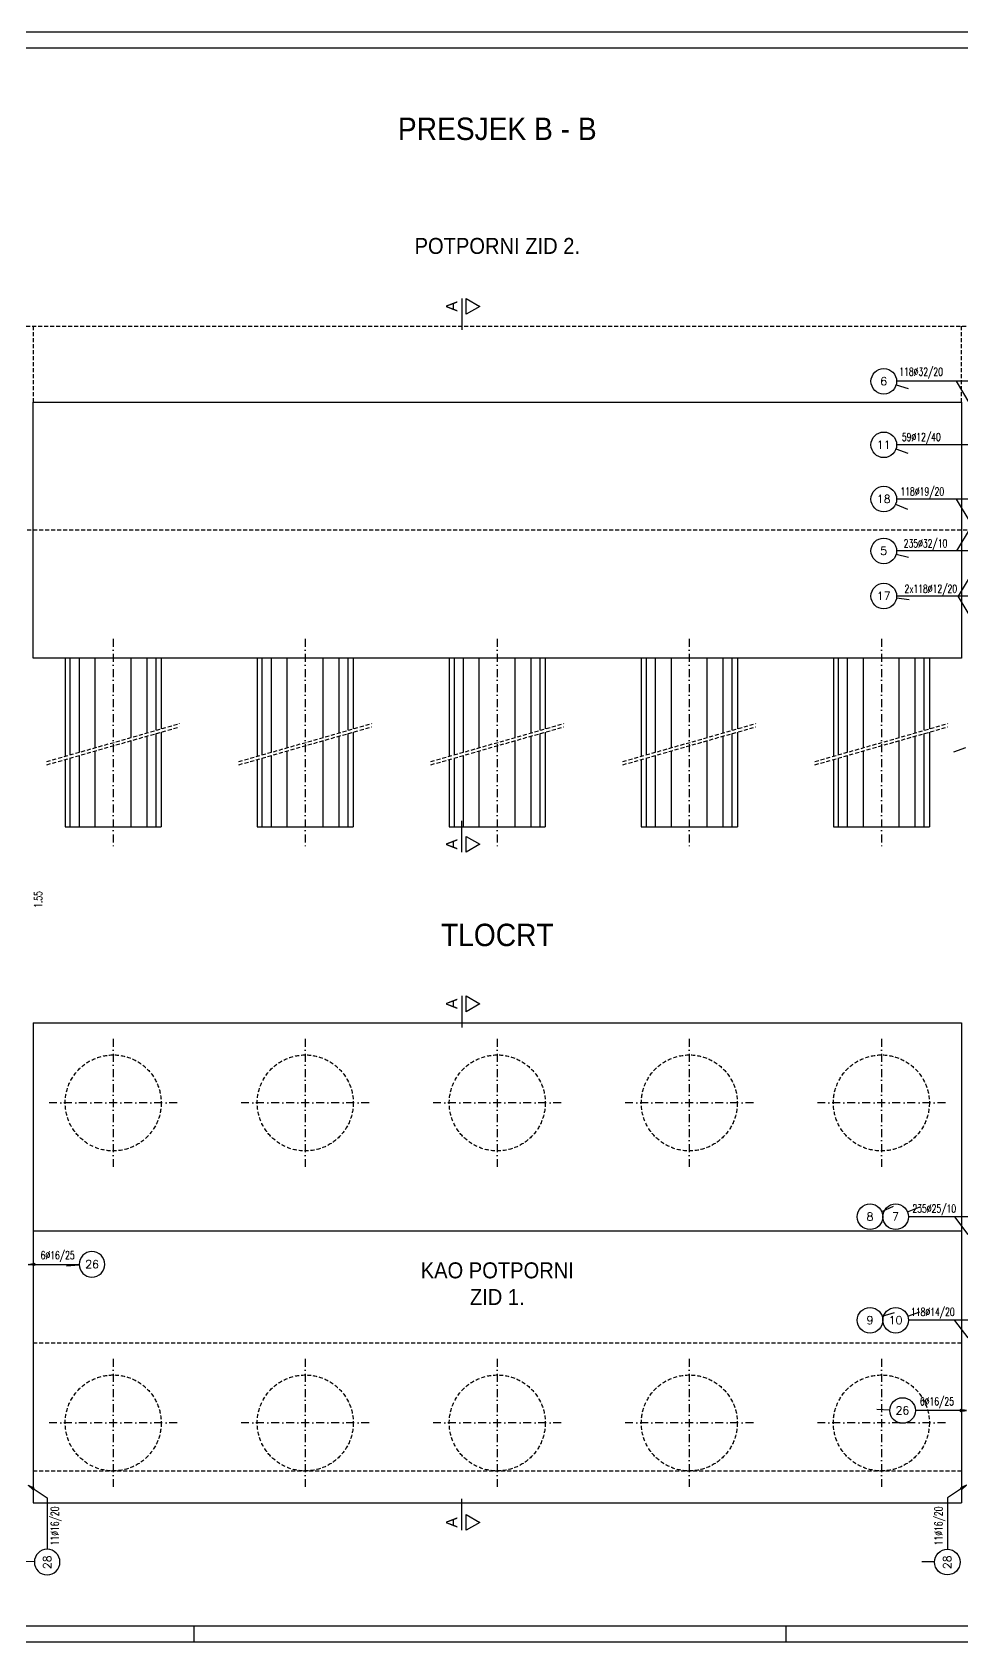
# Model space of a CAD drawing. Extents: x 3217 to 16371, y 373 to 2888.
# Drawn here: x 6477 to 7930, y 373 to 2888 of the extents above; entities that cross this region are included whole.
import ezdxf
from ezdxf.enums import TextEntityAlignment as Align

# ---------------------------------------------------------------- set-up
doc = ezdxf.new("R2010")
doc.units = 0
doc.header["$LTSCALE"] = 50
for name, pattern in [('CENTER', [0.47, 0.25, -0.1, 0.02, -0.1]), ('HIDDEN', [9.525, 6.35, -3.175]), ('HIDDEN2', [0.1875, 0.125, -0.0625])]:
    doc.linetypes.add(name, pattern=pattern)
for name, color, linetype in [('BETON', 7, 'CONTINUOUS'), ('CRTICA', 7, 'CONTINUOUS'), ('FILE', 8, 'CONTINUOUS'), ('KOTE', 4, 'CONTINUOUS'), ('NEVIDLJIVO', 9, 'HIDDEN2'), ('OSI', 2, 'CENTER'), ('TANKO', 8, 'CONTINUOUS'), ('TEKST', 7, 'CONTINUOUS')]:
    doc.layers.add(name, color=color, linetype=linetype)
doc.styles.add('KOTE', font='romans.shx', dxfattribs={"width": 0.7})
doc.styles.add('NASLOV', font='ARIAL.TTF')
doc.styles.get("Standard").update_dxf_attribs({"font": 'romans.shx', "width": 0.9})

# ---------------------------------------------------------------- blocks, each defined once
blk = doc.blocks.new('P')
at = {"layer": 'KOTE'}
blk.add_circle((0, 0), 0.4, dxfattribs=at)
blk.add_attdef('P', text='', height=0.25, dxfattribs=at).set_placement((-0.004, 0.004), align=Align.MIDDLE)
blk = doc.blocks.new('STR')
at = {"layer": 'KOTE', "color": 9}
blk.add_lwpolyline([(-1, 0.17), (-1, -0.17), (0, 0)], close=True, dxfattribs=at)
at = {"layer": 'KOTE', "color": 9, "linetype": 'ByBlock'}
blk.add_solid([(-1, 0.17), (-1, -0.17), (0, 0)], dxfattribs=at)

msp = doc.modelspace()

# ---------------------------------------------------------------- linework, layer by layer
at = {"layer": 'BETON'}
for p, q in [((6478.8, 2310), (7928.9, 2310)), ((6478.9, 1910), (6478.9, 2310)), ((7928.9, 2310), (7928.9, 1910)), ((7928.9, 1910), (6478.9, 1910)), ((6528.9, 1910), (6528.9, 1756.6)), ((6678.9, 1910), (6678.9, 1799.5)), ((6828.9, 1910), (6828.9, 1756.6)), ((6978.9, 1910), (6978.9, 1799.5)), ((7128.9, 1910), (7128.9, 1756.6)), ((7278.9, 1910), (7278.9, 1799.5)), ((7428.9, 1910), (7428.9, 1756.6)), ((7578.9, 1910), (7578.9, 1799.5)), ((7728.9, 1910), (7728.9, 1756.6)), ((7878.9, 1910), (7878.9, 1799.5)), ((6678.9, 1794.5), (6678.9, 1646.2)), ((6978.9, 1794.5), (6978.9, 1646.2)), ((7278.9, 1794.5), (7278.9, 1646.2)), ((7578.9, 1794.5), (7578.9, 1646.2)), ((7878.9, 1794.5), (7878.9, 1646.2)), ((6528.9, 1751.6), (6528.9, 1646.2)), ((6828.9, 1751.6), (6828.9, 1646.2)), ((7128.9, 1751.6), (7128.9, 1646.2)), ((7428.9, 1751.6), (7428.9, 1646.2)), ((7728.9, 1751.6), (7728.9, 1646.2)), ((6528.9, 1646.2), (6678.9, 1646.2)), ((6828.9, 1646.2), (6978.9, 1646.2)), ((7128.9, 1646.2), (7278.9, 1646.2)), ((7428.9, 1646.2), (7578.9, 1646.2)), ((7728.9, 1646.2), (7878.9, 1646.2)), ((6478.9, 1340), (6478.9, 590)), ((6478.9, 1340), (7928.9, 1340)), ((7928.9, 1340), (7928.9, 590)), ((6478.9, 1015), (7928.9, 1015)), ((6478.9, 590), (7928.9, 590))]:
    msp.add_line(p, q, dxfattribs=at)
for points in [[(3217.3, 373), (14130.3, 373), (14130.3, 2888), (3217.3, 2888)], [(3342.3, 398), (14105.3, 398), (14105.3, 2863), (3342.3, 2863)]]:
    msp.add_lwpolyline(points, close=True, dxfattribs=at)
at = {"layer": 'CRTICA'}
for p, q in [((7826.8, 2336.8), (7846, 2331.1)), ((7826.6, 2236.8), (7845.5, 2230.2)), ((7826.1, 2150.7), (7844.5, 2142.9)), ((7827.1, 2072.7), (7846.5, 2067.9)), ((7827.5, 2004.2), (7847.3, 2001.4)), ((7935.3, 1769.9), (7916.5, 1763.2)), ((7804.5, 1045.4), (7822.7, 1053.6)), ((7844.7, 1044.7), (7863.2, 1052.3)), ((6550.7, 961.4), (6530.8, 960.1)), ((7805.3, 881.6), (7824.3, 887.8)), ((7845.2, 881.9), (7864.1, 888.4)), ((7817, 735.1), (7797, 735.8)), ((6480.7, 498), (6460.7, 498.5)), ((7887, 497.8), (7867, 498.1))]:
    msp.add_line(p, q, dxfattribs=at)
at = {"layer": 'FILE'}
for p, q in [((6730.3, 373), (6730.3, 398)), ((7655.3, 373), (7655.3, 398))]:
    msp.add_line(p, q, dxfattribs=at)
at = {"layer": 'NEVIDLJIVO'}
for p, q in [((4995.9, 2428.6), (10311.9, 2428.6)), ((6478.9, 2428.6), (6478.9, 2310)), ((7928.9, 2310), (7928.9, 2428.6)), ((10281.9, 2110), (5025.9, 2110)), ((6500, 1748.4), (6707.7, 1807.7)), ((6500, 1743.4), (6707.7, 1802.7)), ((6800, 1748.4), (7007.7, 1807.7)), ((6800, 1743.4), (7007.7, 1802.7)), ((7100, 1748.4), (7307.7, 1807.7)), ((7100, 1743.4), (7307.7, 1802.7)), ((7400, 1748.4), (7607.7, 1807.7)), ((7400, 1743.4), (7607.7, 1802.7)), ((7700, 1748.4), (7907.7, 1807.7)), ((7700, 1743.4), (7907.7, 1802.7)), ((6478.9, 840), (7928.9, 840)), ((6478.9, 640), (7928.9, 640))]:
    msp.add_line(p, q, dxfattribs=at)
for centre in [(6603.9, 1215), (6903.9, 1215), (7203.9, 1215), (7503.9, 1215), (7803.9, 1215), (7803.9, 1215), (6603.9, 715), (6903.9, 715), (7203.9, 715), (7503.9, 715), (7803.9, 715)]:
    msp.add_circle(centre, 75, dxfattribs=at)
at = {"layer": 'OSI'}
for p, q in [((6603.9, 1940), (6603.9, 1616.2)), ((6903.9, 1940), (6903.9, 1616.2)), ((7203.9, 1940), (7203.9, 1616.2)), ((7503.9, 1940), (7503.9, 1616.2)), ((7803.9, 1940), (7803.9, 1616.2)), ((6603.9, 1315), (6603.9, 1115)), ((6903.9, 1315), (6903.9, 1115)), ((7203.9, 1315), (7203.9, 1115)), ((7503.9, 1315), (7503.9, 1115)), ((7803.9, 1315), (7803.9, 1115)), ((7803.9, 1315), (7803.9, 1115)), ((6703.9, 1215), (6503.9, 1215)), ((7003.9, 1215), (6803.9, 1215)), ((7303.9, 1215), (7103.9, 1215)), ((7603.9, 1215), (7403.9, 1215)), ((7903.9, 1215), (7703.9, 1215)), ((7903.9, 1215), (7703.9, 1215)), ((6603.9, 815), (6603.9, 615)), ((6903.9, 815), (6903.9, 615)), ((7203.9, 815), (7203.9, 615)), ((7503.9, 815), (7503.9, 615)), ((7803.9, 815), (7803.9, 615)), ((6703.9, 715), (6503.9, 715)), ((7003.9, 715), (6803.9, 715)), ((7303.9, 715), (7103.9, 715)), ((7603.9, 715), (7403.9, 715)), ((7903.9, 715), (7703.9, 715))]:
    msp.add_line(p, q, dxfattribs=at)
at = {"layer": 'TANKO'}
for p, q in [((10248.2, 2342.5), (7827.7, 2342.5)), ((7942.7, 2306.9), (7921.4, 2342.5)), ((10239.4, 2243.3), (7827.7, 2243.3)), ((10248.2, 2158.5), (7827.7, 2158.5)), ((7942.7, 2122.9), (7921.4, 2158.5)), ((7942.7, 2113.1), (7921.4, 2077.5)), ((10248.2, 2077.5), (7827.7, 2077.5)), ((7942.7, 2038.1), (7924.1, 2006.9)), ((10250.9, 2006.9), (7827.7, 2006.9)), ((7942.7, 1975.7), (7924.1, 2006.9)), ((6536.8, 1758.9), (6536.8, 1910)), ((6551, 1763), (6551, 1910)), ((6575.8, 1770.1), (6575.8, 1910)), ((6631.9, 1786.1), (6631.9, 1910)), ((6656.8, 1793.2), (6656.8, 1910)), ((6670.9, 1797.2), (6670.9, 1910)), ((6836.8, 1758.9), (6836.8, 1910)), ((6851, 1763), (6851, 1910)), ((6875.8, 1770.1), (6875.8, 1910)), ((6931.9, 1786.1), (6931.9, 1910)), ((6956.8, 1793.2), (6956.8, 1910)), ((6970.9, 1797.2), (6970.9, 1910)), ((7136.8, 1758.9), (7136.8, 1910)), ((7151, 1763), (7151, 1910)), ((7175.8, 1770.1), (7175.8, 1910)), ((7231.9, 1786.1), (7231.9, 1910)), ((7256.8, 1793.2), (7256.8, 1910)), ((7270.9, 1797.2), (7270.9, 1910)), ((7436.8, 1758.9), (7436.8, 1910)), ((7451, 1763), (7451, 1910)), ((7475.8, 1770.1), (7475.8, 1910)), ((7531.9, 1786.1), (7531.9, 1910)), ((7556.8, 1793.2), (7556.8, 1910)), ((7570.9, 1797.2), (7570.9, 1910)), ((7736.8, 1758.9), (7736.8, 1910)), ((7751, 1763), (7751, 1910)), ((7775.8, 1770.1), (7775.8, 1910)), ((7831.9, 1786.1), (7831.9, 1910)), ((7856.8, 1793.2), (7856.8, 1910)), ((7870.9, 1797.2), (7870.9, 1910)), ((6656.8, 1646.2), (6656.8, 1788.2)), ((6670.9, 1646.2), (6670.9, 1792.2)), ((6956.8, 1646.2), (6956.8, 1788.2)), ((6970.9, 1646.2), (6970.9, 1792.2)), ((7256.8, 1646.2), (7256.8, 1788.2)), ((7270.9, 1646.2), (7270.9, 1792.2)), ((7556.8, 1646.2), (7556.8, 1788.2)), ((7570.9, 1646.2), (7570.9, 1792.2)), ((7856.8, 1646.2), (7856.8, 1788.2)), ((7870.9, 1646.2), (7870.9, 1792.2)), ((6575.8, 1646.2), (6575.8, 1765.1)), ((6631.9, 1646.2), (6631.9, 1781.1)), ((6875.8, 1646.2), (6875.8, 1765.1)), ((6931.9, 1646.2), (6931.9, 1781.1)), ((7175.8, 1646.2), (7175.8, 1765.1)), ((7231.9, 1646.2), (7231.9, 1781.1)), ((7475.8, 1646.2), (7475.8, 1765.1)), ((7531.9, 1646.2), (7531.9, 1781.1)), ((7775.8, 1646.2), (7775.8, 1765.1)), ((7831.9, 1646.2), (7831.9, 1781.1)), ((6536.8, 1646.2), (6536.8, 1753.9)), ((6551, 1646.2), (6551, 1758)), ((6836.8, 1646.2), (6836.8, 1753.9)), ((6851, 1646.2), (6851, 1758)), ((7136.8, 1646.2), (7136.8, 1753.9)), ((7151, 1646.2), (7151, 1758)), ((7436.8, 1646.2), (7436.8, 1753.9)), ((7451, 1646.2), (7451, 1758)), ((7736.8, 1646.2), (7736.8, 1753.9)), ((7751, 1646.2), (7751, 1758)), ((10251.7, 1037.1), (7846.2, 1037.1)), ((7939.6, 1009.6), (7918.9, 1037.1)), ((6470.9, 962.8), (6550.7, 962.8)), ((10251.6, 875.4), (7846.2, 875.4)), ((7939.6, 847.8), (7918.9, 875.3)), ((7936.9, 734.4), (7857, 734.4)), ((6470.9, 617.9), (6500.7, 597.8)), ((7936.9, 617.9), (7907, 597.8)), ((6500.7, 597.8), (6500.7, 517.6)), ((7907, 597.8), (7907, 517.6))]:
    msp.add_line(p, q, dxfattribs=at)
at = {"layer": 'TEKST', "linetype": 'HIDDEN'}
for p, q in [((7148.4, 2471.8), (7148.4, 2422.8)), ((7148.4, 1606.8), (7148.4, 1655.8)), ((7148.4, 1382.1), (7148.4, 1333.1)), ((7148.4, 547.2), (7148.4, 596.2))]:
    msp.add_line(p, q, dxfattribs=at)
at = {"layer": 'TEKST'}
for points in [[(7155.4, 2447.3), (7155.4, 2471.8), (7176.6, 2459.6)], [(7155.4, 1606.8), (7155.4, 1631.3), (7176.6, 1619.1)], [(7155.4, 1357.6), (7155.4, 1382.1), (7176.6, 1369.9)], [(7155.4, 547.2), (7155.4, 571.7), (7176.6, 559.5)]]:
    msp.add_lwpolyline(points, close=True, dxfattribs=at)

# ---------------------------------------------------------------- block references
at = {"layer": 'KOTE'}
ref = msp.add_blockref('P', (7807.7, 2342.5), dxfattribs=dict(at, xscale=50, yscale=50, zscale=50))
ref.add_attrib('P', '6', dxfattribs={"height": 12.5}).set_placement((7807.5, 2342.7), align=Align.MIDDLE)
ref = msp.add_blockref('P', (7807.7, 2243.3), dxfattribs=dict(at, xscale=50, yscale=50, zscale=50))
ref.add_attrib('P', '11', dxfattribs={"height": 12.5}).set_placement((7807.5, 2243.5), align=Align.MIDDLE)
ref = msp.add_blockref('P', (7807.7, 2158.5), dxfattribs=dict(at, xscale=50, yscale=50, zscale=50))
ref.add_attrib('P', '18', dxfattribs={"height": 12.5}).set_placement((7807.5, 2158.7), align=Align.MIDDLE)
ref = msp.add_blockref('P', (7807.7, 2077.5), dxfattribs=dict(at, xscale=50, yscale=50, zscale=50))
ref.add_attrib('P', '5', dxfattribs={"height": 12.5}).set_placement((7807.5, 2077.7), align=Align.MIDDLE)
ref = msp.add_blockref('P', (7807.7, 2006.9), dxfattribs=dict(at, xscale=50, yscale=50, zscale=50))
ref.add_attrib('P', '17', dxfattribs={"height": 12.5}).set_placement((7807.5, 2007.1), align=Align.MIDDLE)
ref = msp.add_blockref('P', (7786.2, 1037.1), dxfattribs=dict(at, xscale=50, yscale=50, zscale=50))
ref.add_attrib('P', '8', dxfattribs={"height": 12.5}).set_placement((7786.1, 1037.3), align=Align.MIDDLE)
ref = msp.add_blockref('P', (7826.2, 1037.1), dxfattribs=dict(at, xscale=50, yscale=50, zscale=50))
ref.add_attrib('P', '7', dxfattribs={"height": 12.5}).set_placement((7826.1, 1037.3), align=Align.MIDDLE)
ref = msp.add_blockref('P', (6570.7, 962.8), dxfattribs=dict(at, xscale=-50, yscale=50, zscale=50))
ref.add_attrib('P', '26', dxfattribs={"height": 12.5}).set_placement((6570.9, 963), align=Align.MIDDLE)
at = {"layer": 'KOTE', "yscale": 10, "zscale": 10}
for p, xscale in [((6470.9, 962.8), -10), ((7936.9, 734.4), 10)]:
    msp.add_blockref('STR', p, dxfattribs=dict(at, xscale=xscale))
at = {"layer": 'KOTE'}
ref = msp.add_blockref('P', (7786.2, 875.4), dxfattribs=dict(at, xscale=50, yscale=50, zscale=50))
ref.add_attrib('P', '9', dxfattribs={"height": 12.5}).set_placement((7786.1, 875.6), align=Align.MIDDLE)
ref = msp.add_blockref('P', (7826.2, 875.4), dxfattribs=dict(at, xscale=50, yscale=50, zscale=50))
ref.add_attrib('P', '10', dxfattribs={"height": 12.5}).set_placement((7826.1, 875.6), align=Align.MIDDLE)
ref = msp.add_blockref('P', (7837, 734.4), dxfattribs=dict(at, xscale=50, yscale=50, zscale=50))
ref.add_attrib('P', '26', dxfattribs={"height": 12.5}).set_placement((7836.8, 734.6), align=Align.MIDDLE)
ref = msp.add_blockref('P', (6500.7, 497.6), dxfattribs=dict(at, xscale=-50, yscale=50, zscale=50, rotation=270))
ref.add_attrib('P', '28', dxfattribs={"height": 12.5, "rotation": 90}).set_placement((6500.9, 497.4), align=Align.MIDDLE)
ref = msp.add_blockref('P', (7907, 497.6), dxfattribs=dict(at, xscale=50, yscale=50, zscale=50, rotation=90))
ref.add_attrib('P', '28', dxfattribs={"height": 12.5, "rotation": 90}).set_placement((7906.8, 497.4), align=Align.MIDDLE)
at = {"layer": 'TANKO', "yscale": 10, "zscale": 10}
for p, xscale, rotation in [((6470.9, 617.9), -10, 326.0520729945778), ((7936.9, 617.9), 10, 33.94792700542224)]:
    msp.add_blockref('STR', p, dxfattribs=dict(at, xscale=xscale, rotation=rotation))

# ---------------------------------------------------------------- texts
at = {"layer": 'KOTE', "style": 'KOTE', "width": 0.7}
for s, rotation, p in [('118%%c32/20', 0, (7866, 2356.7)), ('1.55', 90, (6486.6, 1532.9))]:
    msp.add_text(s, height=12.5, rotation=rotation, dxfattribs=at).set_placement(p, align=Align.MIDDLE)
for s, p in [('59%%c12/40', (7866.3, 2254.6)), ('118%%c19/20', (7867.8, 2169.5)), ('235%%c32/10', (7872.9, 2088.4)), ('235%%c25/10', (7886.5, 1049.1)), ('6%%C16/25', (6517.1, 976.2)), ('118%%c14/20', (7884.3, 887.6)), ('6%%C16/25', (7890.7, 747.8))]:
    msp.add_text(s, height=12.5, dxfattribs=at).set_placement(p, align=Align.MIDDLE)
msp.add_text('2x118%%c12/20', height=12.5, dxfattribs=at).set_placement((7922.2, 2012.1), align=Align.RIGHT)
for p in [(6518.9, 523.6), (7899.5, 523.6)]:
    msp.add_text('11%%C16/20', height=12.5, rotation=90, dxfattribs=at).set_placement(p)
at = {"layer": 'TEKST', "style": 'NASLOV'}
for p in [(7132.6, 2459.6), (7132.6, 1619.1), (7132.6, 1369.9), (7132.6, 559.5)]:
    msp.add_text('A', height=17.5, rotation=90, dxfattribs=at).set_placement(p, align=Align.MIDDLE)
at = {"layer": 'TEKST', "attachment_point": 5}
for s, insert, char_height in [('{\\fArial|b0|i0|c238|p34;PRESJEK B - B}', (7203.9, 2736.8), 35), ('{\\fArial|b0|i0|c238|p34;POTPORNI ZID 2.}', (7203.9, 2553.9), 25), ('{\\fArial|b0|i0|c238|p34;TLOCRT}', (7203.9, 1477.3), 35), ('{\\fArial|b0|i0|c238|p34;KAO POTPORNI\\PZID 1.}', (7203.9, 932.6), 25)]:
    msp.add_mtext(s, dxfattribs=dict(at, insert=insert, char_height=char_height))

doc.saveas('drawing.dxf')
